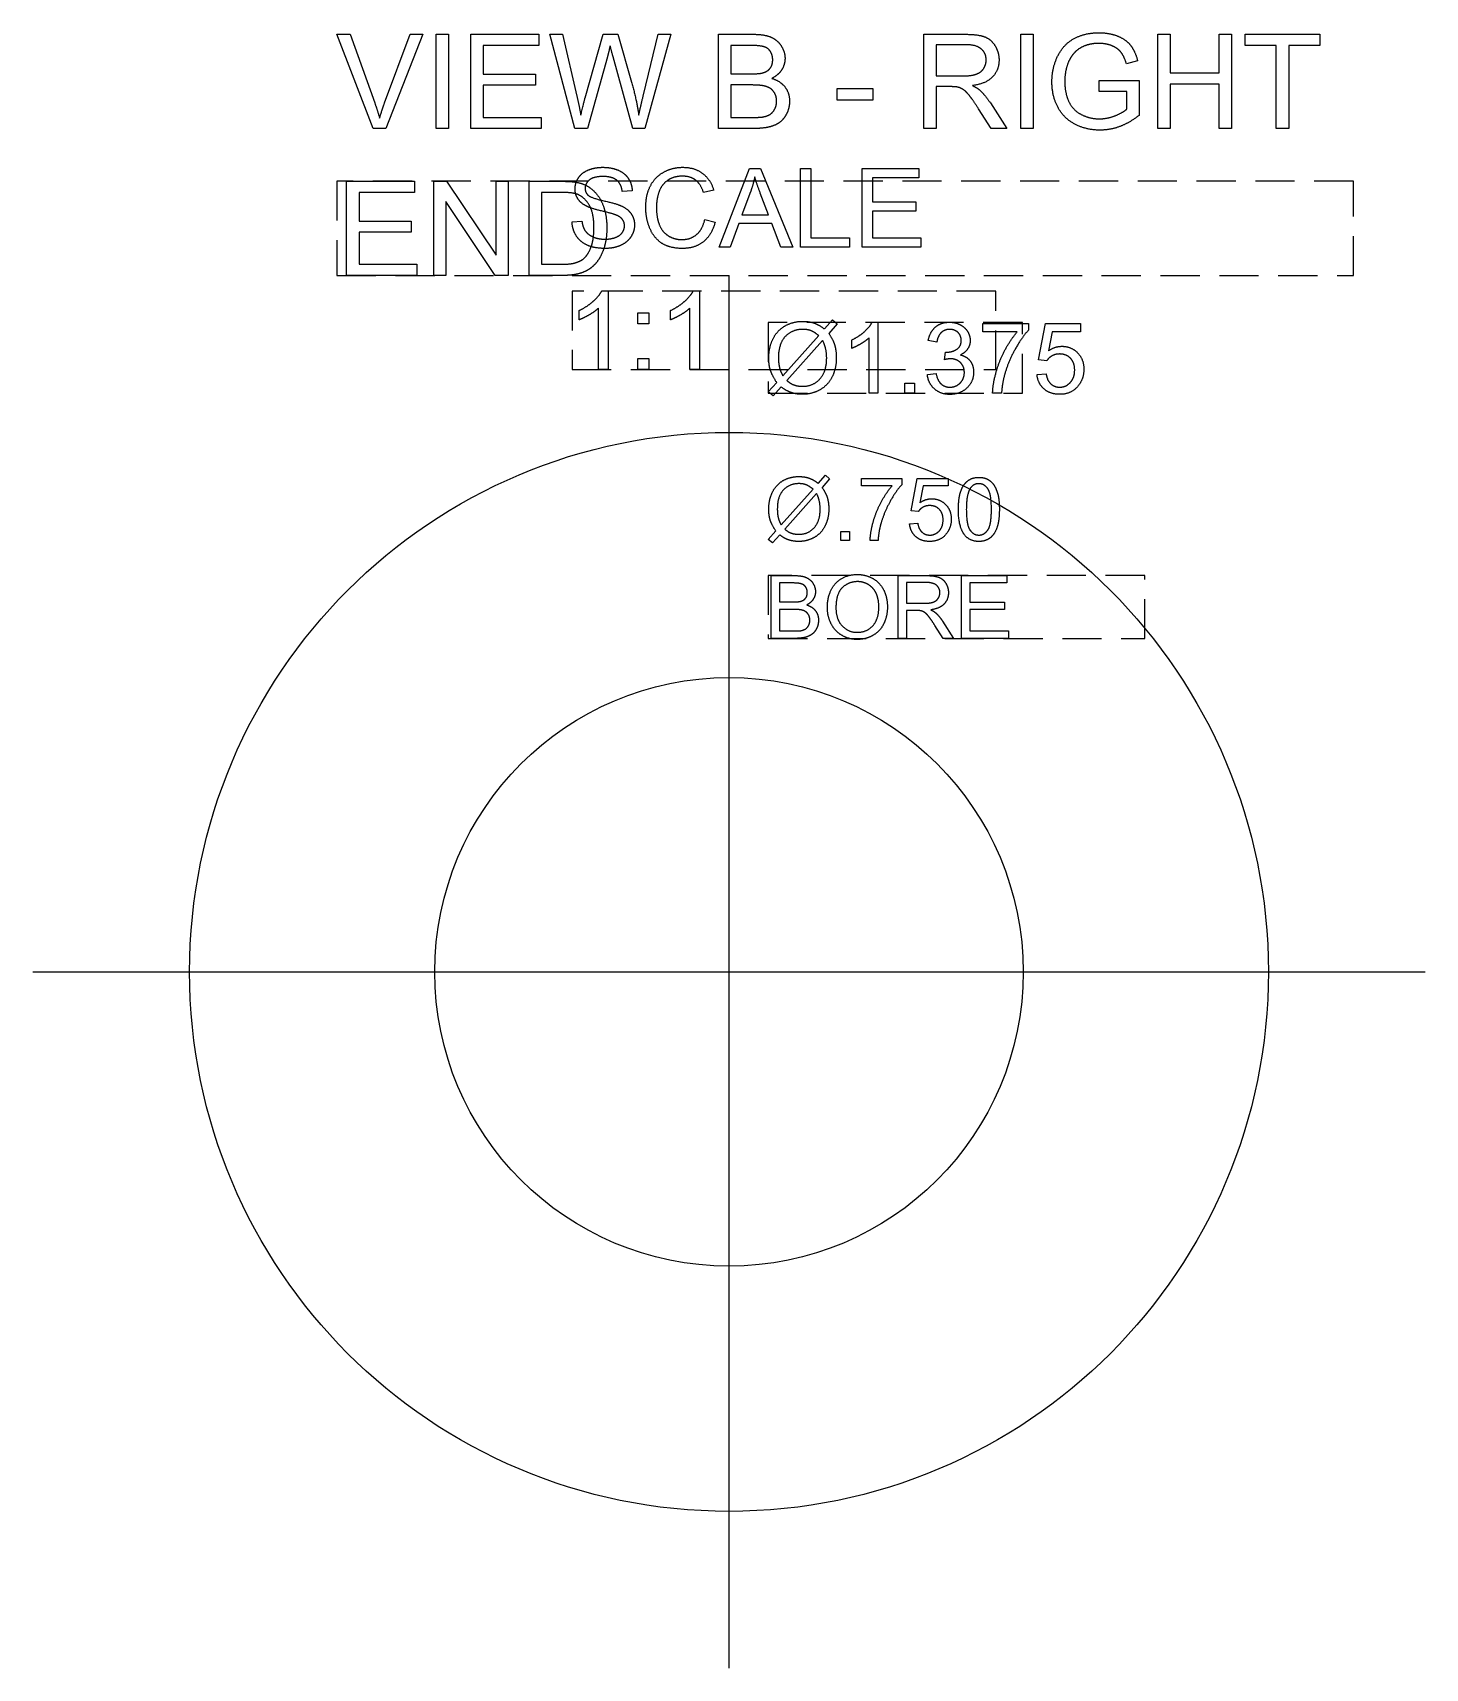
# Model space of a CAD drawing. Header units: millimetres. Extents: x 0 to 340, y 0 to 220.
# Drawn here: x 101.12 to 118.88, y 131.12 to 151.97 of the extents above; entities that cross this region are included whole.
import ezdxf

# ---------------------------------------------------------------- set-up
doc = ezdxf.new("R2010")
doc.units = ezdxf.units.MM
doc.linetypes.add('DASHED', pattern=[0.75, 0.5, -0.25])
doc.layers.get('0').update_dxf_attribs({"linetype": 'CONTINUOUS'})

msp = doc.modelspace()

# ---------------------------------------------------------------- linework, layer by layer
for p, q in [((105.465, 150.748), (105, 151.948)), ((105, 151.948), (105.172, 151.948)), ((105.172, 151.948), (105.484, 151.076)), ((105.611, 151.076), (105.936, 151.948)), ((106.098, 151.948), (105.628, 150.748)), ((105.936, 151.948), (106.098, 151.948)), ((106.267, 150.748), (106.267, 151.948)), ((106.267, 151.948), (106.426, 151.948)), ((106.426, 151.948), (106.426, 150.748)), ((106.709, 150.748), (106.709, 151.948)), ((106.709, 151.948), (107.577, 151.948)), ((107.577, 151.948), (107.577, 151.806)), ((108.034, 150.748), (107.715, 151.948)), ((107.715, 151.948), (107.878, 151.948)), ((107.878, 151.948), (108.061, 151.161)), ((108.165, 151.137), (108.394, 151.948)), ((108.394, 151.948), (108.585, 151.948)), ((108.585, 151.948), (108.757, 151.34)), ((108.91, 151.177), (109.098, 151.948)), ((109.258, 151.948), (108.929, 150.748)), ((109.098, 151.948), (109.258, 151.948)), ((109.865, 150.748), (109.865, 151.948)), ((109.865, 151.948), (110.316, 151.948)), ((112.482, 150.748), (112.482, 151.948)), ((112.482, 151.948), (113.014, 151.948)), ((113.718, 150.748), (113.718, 151.948)), ((113.718, 151.948), (113.876, 151.948)), ((113.876, 151.948), (113.876, 150.748)), ((115.465, 150.748), (115.465, 151.948)), ((115.465, 151.948), (115.624, 151.948)), ((115.624, 151.948), (115.624, 151.455)), ((116.248, 151.455), (116.248, 151.948)), ((116.248, 151.948), (116.407, 151.948)), ((116.407, 151.948), (116.407, 150.748)), ((116.581, 151.806), (116.581, 151.948)), ((116.581, 151.948), (117.532, 151.948)), ((117.532, 151.948), (117.532, 151.806)), ((107.577, 151.806), (106.868, 151.806)), ((106.868, 151.806), (106.868, 151.439)), ((110.264, 151.806), (110.024, 151.806)), ((110.024, 151.806), (110.024, 151.444)), ((113.021, 151.815), (112.641, 151.815)), ((112.641, 151.815), (112.641, 151.418)), ((116.976, 151.806), (116.581, 151.806)), ((116.976, 150.748), (116.976, 151.806)), ((117.532, 151.806), (117.135, 151.806)), ((117.135, 151.806), (117.135, 150.748)), ((108.45, 151.662), (108.196, 150.748)), ((108.776, 150.748), (108.523, 151.662)), ((115.208, 151.612), (115.065, 151.573)), ((106.868, 151.439), (107.532, 151.439)), ((107.532, 151.439), (107.532, 151.298)), ((110.024, 151.444), (110.284, 151.444)), ((112.641, 151.418), (112.983, 151.418)), ((114.718, 151.359), (115.226, 151.36)), ((114.718, 151.219), (114.718, 151.359)), ((115.226, 151.36), (115.226, 150.915)), ((115.624, 151.455), (116.248, 151.455)), ((107.532, 151.298), (106.868, 151.298)), ((106.868, 151.298), (106.868, 150.889)), ((110.302, 151.302), (110.024, 151.302)), ((110.024, 151.302), (110.024, 150.889)), ((111.38, 151.108), (111.38, 151.256)), ((111.38, 151.256), (111.832, 151.256)), ((111.832, 151.256), (111.832, 151.108)), ((112.825, 151.281), (112.641, 151.281)), ((112.641, 151.281), (112.641, 150.748)), ((115.071, 151.219), (114.718, 151.219)), ((115.071, 150.995), (115.071, 151.219)), ((116.248, 151.313), (115.624, 151.313)), ((115.624, 151.313), (115.624, 150.748)), ((116.248, 150.748), (116.248, 151.313)), ((111.832, 151.108), (111.38, 151.108)), ((113.34, 150.748), (113.181, 150.998)), ((113.331, 151.074), (113.54, 150.748)), ((105.628, 150.748), (105.465, 150.748)), ((106.426, 150.748), (106.267, 150.748)), ((107.605, 150.748), (106.709, 150.748)), ((106.868, 150.889), (107.605, 150.889)), ((107.605, 150.889), (107.605, 150.748)), ((108.196, 150.748), (108.034, 150.748)), ((108.929, 150.748), (108.776, 150.748)), ((110.323, 150.748), (109.865, 150.748)), ((110.024, 150.889), (110.323, 150.889)), ((112.641, 150.748), (112.482, 150.748)), ((113.54, 150.748), (113.34, 150.748)), ((113.876, 150.748), (113.718, 150.748)), ((115.624, 150.748), (115.465, 150.748)), ((116.407, 150.748), (116.248, 150.748)), ((117.135, 150.748), (116.976, 150.748)), ((105.125, 148.875), (105.125, 150.075)), ((105.125, 150.075), (105.993, 150.075)), ((105.993, 150.075), (105.993, 149.933)), ((106.238, 148.875), (106.238, 150.075)), ((106.238, 150.075), (106.401, 150.075)), ((106.401, 150.075), (107.032, 149.133)), ((107.032, 149.133), (107.032, 150.075)), ((107.032, 150.075), (107.184, 150.075)), ((107.184, 150.075), (107.184, 148.875)), ((107.451, 148.875), (107.451, 150.075)), ((107.451, 150.075), (107.864, 150.075)), ((109.876, 149.236), (110.26, 150.236)), ((110.26, 150.236), (110.402, 150.236)), ((110.402, 150.236), (110.812, 149.236)), ((110.912, 149.236), (110.912, 150.236)), ((110.912, 150.236), (111.044, 150.236)), ((111.044, 150.236), (111.044, 149.354)), ((111.697, 149.236), (111.697, 150.236)), ((111.697, 150.236), (112.42, 150.236)), ((112.42, 150.118), (111.829, 150.118)), ((111.829, 150.118), (111.829, 149.811)), ((112.42, 150.236), (112.42, 150.118)), ((105.993, 149.933), (105.284, 149.933)), ((105.284, 149.933), (105.284, 149.566)), ((107.862, 149.933), (107.61, 149.933)), ((107.61, 149.933), (107.61, 149.017)), ((108.766, 149.954), (108.639, 149.944)), ((109.806, 149.961), (109.675, 149.931)), ((110.274, 149.94), (110.164, 149.646)), ((110.503, 149.646), (110.399, 149.923)), ((107.021, 148.875), (106.391, 149.818)), ((106.391, 149.818), (106.391, 148.875)), ((111.829, 149.811), (112.383, 149.811)), ((112.383, 149.694), (111.829, 149.694)), ((111.829, 149.694), (111.829, 149.354)), ((112.383, 149.811), (112.383, 149.694)), ((105.284, 149.566), (105.948, 149.566)), ((105.948, 149.566), (105.948, 149.425)), ((108, 149.557), (108.125, 149.568)), ((109.69, 149.586), (109.823, 149.553)), ((110.126, 149.539), (110.016, 149.236)), ((110.544, 149.539), (110.126, 149.539)), ((110.164, 149.646), (110.503, 149.646)), ((110.661, 149.236), (110.544, 149.539)), ((105.948, 149.425), (105.284, 149.425)), ((105.284, 149.425), (105.284, 149.017)), ((111.044, 149.354), (111.537, 149.354)), ((111.537, 149.354), (111.537, 149.236)), ((111.829, 149.354), (112.443, 149.354)), ((112.443, 149.354), (112.443, 149.236)), ((110.016, 149.236), (109.876, 149.236)), ((110.812, 149.236), (110.661, 149.236)), ((111.537, 149.236), (110.912, 149.236)), ((112.443, 149.236), (111.697, 149.236)), ((106.021, 148.875), (105.125, 148.875)), ((105.284, 149.017), (106.021, 149.017)), ((106.021, 149.017), (106.021, 148.875)), ((106.391, 148.875), (106.238, 148.875)), ((107.184, 148.875), (107.021, 148.875)), ((107.884, 148.875), (107.451, 148.875)), ((107.61, 149.017), (107.866, 149.017)), ((110, 131.125), (110, 148.875)), ((108.379, 148.679), (108.458, 148.679)), ((108.458, 148.679), (108.458, 147.675)), ((109.544, 148.679), (109.623, 148.679)), ((109.623, 148.679), (109.623, 147.675)), ((108.089, 148.309), (108.089, 148.428)), ((108.335, 147.675), (108.335, 148.457)), ((109.254, 148.309), (109.254, 148.428)), ((109.5, 147.675), (109.5, 148.457)), ((108.84, 148.26), (108.84, 148.399)), ((108.84, 148.399), (108.98, 148.399)), ((108.98, 148.26), (108.84, 148.26)), ((108.98, 148.399), (108.98, 148.26)), ((111.216, 148.193), (111.32, 148.308)), ((111.38, 148.257), (111.272, 148.135)), ((111.32, 148.308), (111.38, 148.257)), ((111.824, 148.279), (111.895, 148.279)), ((111.895, 148.279), (111.895, 147.375)), ((113.234, 148.157), (113.234, 148.263)), ((113.234, 148.263), (113.817, 148.263)), ((113.817, 148.263), (113.817, 148.177)), ((113.946, 147.8), (114.033, 148.263)), ((114.033, 148.263), (114.481, 148.263)), ((114.481, 148.263), (114.481, 148.157)), ((110.685, 147.597), (111.143, 148.11)), ((111.193, 148.047), (110.737, 147.536)), ((111.564, 147.946), (111.564, 148.053)), ((111.785, 147.375), (111.785, 148.079)), ((112.65, 148.026), (112.539, 148.045)), ((113.675, 148.157), (113.234, 148.157)), ((114.121, 148.157), (114.073, 147.915)), ((114.481, 148.157), (114.121, 148.157)), ((108.84, 147.675), (108.84, 147.815)), ((108.84, 147.815), (108.98, 147.815)), ((108.98, 147.815), (108.98, 147.675)), ((112.746, 147.801), (112.759, 147.898)), ((114.05, 147.787), (113.946, 147.8)), ((108.458, 147.675), (108.335, 147.675)), ((108.98, 147.675), (108.84, 147.675)), ((109.623, 147.675), (109.5, 147.675)), ((112.528, 147.613), (112.639, 147.627)), ((113.926, 147.611), (114.042, 147.621)), ((110.5, 147.39), (110.608, 147.511)), ((110.561, 147.339), (110.5, 147.39)), ((110.664, 147.454), (110.561, 147.339)), ((111.895, 147.375), (111.785, 147.375)), ((112.24, 147.375), (112.24, 147.501)), ((112.24, 147.501), (112.366, 147.501)), ((112.366, 147.375), (112.24, 147.375)), ((112.366, 147.501), (112.366, 147.375)), ((113.474, 147.375), (113.36, 147.375)), ((111.137, 146.225), (111.229, 146.328)), ((111.229, 146.328), (111.283, 146.282)), ((110.664, 145.696), (111.071, 146.152)), ((111.283, 146.282), (111.186, 146.174)), ((111.687, 146.194), (111.687, 146.288)), ((111.687, 146.288), (112.205, 146.288)), ((112.079, 146.194), (111.687, 146.194)), ((112.205, 146.288), (112.205, 146.212)), ((112.32, 145.877), (112.397, 146.288)), ((112.397, 146.288), (112.795, 146.288)), ((112.476, 146.194), (112.433, 145.979)), ((112.795, 146.194), (112.476, 146.194)), ((112.795, 146.288), (112.795, 146.194)), ((111.116, 146.096), (110.711, 145.642)), ((112.302, 145.708), (112.406, 145.717)), ((112.412, 145.865), (112.32, 145.877)), ((110.5, 145.512), (110.596, 145.62)), ((110.554, 145.466), (110.5, 145.512)), ((110.646, 145.569), (110.554, 145.466)), ((111.426, 145.499), (111.426, 145.61)), ((111.426, 145.61), (111.537, 145.61)), ((111.537, 145.499), (111.426, 145.499)), ((111.537, 145.61), (111.537, 145.499)), ((111.9, 145.499), (111.799, 145.499)), ((110.537, 144.25), (110.537, 145.05)), ((110.537, 145.05), (110.837, 145.05)), ((110.802, 144.956), (110.642, 144.956)), ((110.642, 144.956), (110.642, 144.714)), ((112.157, 144.25), (112.157, 145.05)), ((112.157, 145.05), (112.512, 145.05)), ((112.516, 144.962), (112.263, 144.962)), ((112.263, 144.962), (112.263, 144.697)), ((112.965, 144.25), (112.965, 145.05)), ((112.965, 145.05), (113.543, 145.05)), ((113.543, 144.956), (113.071, 144.956)), ((113.071, 144.956), (113.071, 144.711)), ((113.543, 145.05), (113.543, 144.956)), ((110.642, 144.714), (110.815, 144.714)), ((112.263, 144.697), (112.491, 144.697)), ((113.071, 144.711), (113.513, 144.711)), ((113.513, 144.711), (113.513, 144.617)), ((110.827, 144.619), (110.642, 144.619)), ((110.642, 144.619), (110.642, 144.344)), ((112.386, 144.605), (112.263, 144.605)), ((112.263, 144.605), (112.263, 144.25)), ((112.723, 144.468), (112.862, 144.25)), ((113.513, 144.617), (113.071, 144.617)), ((113.071, 144.617), (113.071, 144.344)), ((110.842, 144.25), (110.537, 144.25)), ((110.642, 144.344), (110.842, 144.344)), ((112.263, 144.25), (112.157, 144.25)), ((112.729, 144.25), (112.623, 144.416)), ((112.862, 144.25), (112.729, 144.25)), ((113.562, 144.25), (112.965, 144.25)), ((113.071, 144.344), (113.562, 144.344)), ((113.562, 144.344), (113.562, 144.25)), ((101.125, 140), (118.875, 140))]:
    msp.add_line(p, q)
at = {"linetype": 'DASHED'}
for p, q in [((117.96, 150.075), (105, 150.075)), ((105, 150.075), (105, 148.875)), ((117.96, 148.875), (117.96, 150.075)), ((105, 148.875), (117.96, 148.875)), ((113.4, 148.675), (108, 148.675)), ((108, 148.675), (108, 147.675)), ((113.4, 147.675), (113.4, 148.675)), ((113.74, 148.275), (110.5, 148.275)), ((110.5, 148.275), (110.5, 147.375)), ((113.74, 147.375), (113.74, 148.275)), ((108, 147.675), (113.4, 147.675)), ((110.5, 147.375), (113.74, 147.375)), ((115.3, 145.05), (110.5, 145.05)), ((110.5, 145.05), (110.5, 144.25)), ((115.3, 144.25), (115.3, 145.05)), ((110.5, 144.25), (115.3, 144.25))]:
    msp.add_line(p, q, dxfattribs=at)
for radius in [6.875, 3.75]:
    msp.add_circle((110, 140), radius)
for points in [[(110.316, 151.948), (110.453, 151.948), (110.536, 151.911)], [(113.014, 151.948), (113.175, 151.948), (113.258, 151.916)], [(114.4, 151.895), (114.538, 151.968), (114.717, 151.968)], [(114.717, 151.968), (114.847, 151.968), (114.952, 151.926)], [(108.485, 151.803), (108.467, 151.72), (108.45, 151.662)], [(108.523, 151.662), (108.491, 151.777), (108.485, 151.803)], [(110.447, 151.789), (110.393, 151.806), (110.264, 151.806)], [(110.529, 151.727), (110.5, 151.773), (110.447, 151.789)], [(110.536, 151.911), (110.619, 151.875), (110.666, 151.799)], [(110.666, 151.799), (110.714, 151.724), (110.714, 151.641)], [(113.216, 151.76), (113.154, 151.815), (113.021, 151.815)], [(113.278, 151.62), (113.278, 151.706), (113.216, 151.76)], [(113.258, 151.916), (113.342, 151.883), (113.392, 151.801)], [(113.392, 151.801), (113.442, 151.719), (113.442, 151.62)], [(114.189, 151.669), (114.263, 151.821), (114.4, 151.895)], [(114.53, 151.799), (114.45, 151.766), (114.402, 151.712)], [(114.718, 151.832), (114.609, 151.832), (114.53, 151.799)], [(114.883, 151.801), (114.809, 151.832), (114.718, 151.832)], [(114.998, 151.717), (114.958, 151.769), (114.883, 151.801)], [(114.952, 151.926), (115.058, 151.884), (115.117, 151.809)], [(115.117, 151.809), (115.177, 151.733), (115.208, 151.612)], [(110.526, 151.517), (110.557, 151.559), (110.557, 151.622)], [(110.557, 151.622), (110.557, 151.682), (110.529, 151.727)], [(110.714, 151.641), (110.714, 151.564), (110.672, 151.496)], [(113.246, 151.513), (113.278, 151.562), (113.278, 151.62)], [(113.442, 151.62), (113.442, 151.493), (113.359, 151.405)], [(114.116, 151.342), (114.116, 151.517), (114.189, 151.669)], [(114.326, 151.593), (114.28, 151.482), (114.28, 151.352)], [(114.402, 151.712), (114.353, 151.658), (114.326, 151.593)], [(115.065, 151.573), (115.038, 151.665), (114.998, 151.717)], [(108.757, 151.34), (108.822, 151.115), (108.85, 150.916)], [(110.284, 151.444), (110.389, 151.444), (110.435, 151.458)], [(110.435, 151.458), (110.496, 151.476), (110.526, 151.517)], [(110.672, 151.496), (110.63, 151.428), (110.546, 151.386)], [(110.546, 151.386), (110.655, 151.354), (110.713, 151.277)], [(112.983, 151.418), (113.091, 151.418), (113.153, 151.441)], [(113.359, 151.405), (113.276, 151.318), (113.104, 151.294)], [(113.153, 151.441), (113.214, 151.463), (113.246, 151.513)], [(114.19, 151.022), (114.116, 151.165), (114.116, 151.342)], [(114.28, 151.352), (114.28, 151.192), (114.335, 151.083)], [(108.061, 151.161), (108.09, 151.038), (108.111, 150.916)], [(108.111, 150.916), (108.157, 151.108), (108.165, 151.137)], [(108.85, 150.916), (108.873, 151.029), (108.91, 151.177)], [(110.477, 151.282), (110.416, 151.302), (110.302, 151.302)], [(110.573, 151.212), (110.538, 151.262), (110.477, 151.282)], [(110.607, 151.096), (110.607, 151.163), (110.573, 151.212)], [(110.713, 151.277), (110.772, 151.201), (110.772, 151.096)], [(112.914, 151.275), (112.887, 151.281), (112.825, 151.281)], [(112.986, 151.243), (112.951, 151.266), (112.914, 151.275)], [(113.067, 151.163), (113.022, 151.22), (112.986, 151.243)], [(113.181, 150.998), (113.112, 151.106), (113.067, 151.163)], [(113.104, 151.294), (113.167, 151.264), (113.199, 151.234)], [(113.199, 151.234), (113.269, 151.17), (113.331, 151.074)], [(105.484, 151.076), (105.521, 150.971), (105.547, 150.88)], [(105.547, 150.88), (105.575, 150.978), (105.611, 151.076)], [(110.431, 150.895), (110.486, 150.905), (110.523, 150.928)], [(110.523, 150.928), (110.56, 150.951), (110.583, 150.995)], [(110.583, 150.995), (110.607, 151.038), (110.607, 151.096)], [(110.736, 150.939), (110.7, 150.867), (110.648, 150.827)], [(110.772, 151.096), (110.772, 151.011), (110.736, 150.939)], [(114.408, 150.803), (114.264, 150.879), (114.19, 151.022)], [(114.335, 151.083), (114.39, 150.975), (114.496, 150.923)], [(114.496, 150.923), (114.602, 150.871), (114.72, 150.871)], [(114.72, 150.871), (114.823, 150.871), (114.922, 150.91)], [(114.922, 150.91), (115.02, 150.95), (115.071, 150.995)], [(115.226, 150.915), (115.109, 150.822), (114.985, 150.774)], [(110.323, 150.889), (110.4, 150.889), (110.431, 150.895)], [(110.517, 150.768), (110.438, 150.748), (110.323, 150.748)], [(110.648, 150.827), (110.596, 150.788), (110.517, 150.768)], [(114.729, 150.727), (114.553, 150.727), (114.408, 150.803)], [(114.985, 150.774), (114.86, 150.727), (114.729, 150.727)], [(107.864, 150.075), (108.004, 150.075), (108.078, 150.058)], [(108.038, 149.977), (108.038, 150.053), (108.081, 150.119)], [(108.081, 150.119), (108.124, 150.185), (108.207, 150.219)], [(108.221, 150.092), (108.166, 150.048), (108.166, 149.986)], [(108.207, 150.219), (108.289, 150.253), (108.39, 150.253)], [(108.396, 150.136), (108.276, 150.136), (108.221, 150.092)], [(108.39, 150.253), (108.501, 150.253), (108.586, 150.217)], [(108.57, 150.088), (108.511, 150.136), (108.396, 150.136)], [(108.639, 149.944), (108.629, 150.039), (108.57, 150.088)], [(108.586, 150.217), (108.671, 150.181), (108.717, 150.112)], [(108.717, 150.112), (108.763, 150.042), (108.766, 149.954)], [(108.998, 150.016), (109.058, 150.132), (109.168, 150.192)], [(109.215, 150.084), (109.138, 150.029), (109.106, 149.936)], [(109.168, 150.192), (109.278, 150.253), (109.411, 150.253)], [(109.408, 150.14), (109.293, 150.14), (109.215, 150.084)], [(109.574, 150.09), (109.508, 150.14), (109.408, 150.14)], [(109.411, 150.253), (109.561, 150.253), (109.663, 150.176)], [(109.675, 149.931), (109.641, 150.04), (109.574, 150.09)], [(109.663, 150.176), (109.765, 150.1), (109.806, 149.961)], [(110.328, 150.131), (110.309, 150.034), (110.274, 149.94)], [(110.399, 149.923), (110.351, 150.049), (110.328, 150.131)], [(108.067, 149.909), (108.003, 149.933), (107.862, 149.933)], [(108.073, 149.853), (108.038, 149.908), (108.038, 149.977)], [(108.217, 149.773), (108.156, 149.874), (108.067, 149.909)], [(108.078, 150.058), (108.181, 150.034), (108.254, 149.972)], [(108.166, 149.986), (108.166, 149.932), (108.205, 149.897)], [(108.205, 149.897), (108.243, 149.863), (108.404, 149.826)], [(108.254, 149.972), (108.349, 149.892), (108.396, 149.767)], [(108.939, 149.743), (108.939, 149.899), (108.998, 150.016)], [(109.106, 149.936), (109.075, 149.843), (109.075, 149.744)], [(108.18, 149.76), (108.108, 149.797), (108.073, 149.853)], [(108.373, 149.697), (108.235, 149.73), (108.18, 149.76)], [(108.279, 149.484), (108.279, 149.672), (108.217, 149.773)], [(108.551, 149.648), (108.511, 149.664), (108.373, 149.697)], [(108.396, 149.767), (108.443, 149.642), (108.443, 149.482)], [(108.404, 149.826), (108.565, 149.79), (108.626, 149.762)], [(108.626, 149.762), (108.713, 149.722), (108.754, 149.66)], [(108.754, 149.66), (108.796, 149.599), (108.796, 149.518)], [(108.991, 149.475), (108.939, 149.6), (108.939, 149.743)], [(109.075, 149.744), (109.075, 149.616), (109.112, 149.521)], [(108.055, 149.377), (108.003, 149.457), (108, 149.557)], [(108.125, 149.568), (108.134, 149.493), (108.166, 149.445)], [(108.248, 149.253), (108.279, 149.348), (108.279, 149.484)], [(108.443, 149.482), (108.443, 149.345), (108.411, 149.239)], [(108.641, 149.589), (108.614, 149.625), (108.551, 149.648)], [(108.64, 149.422), (108.668, 149.461), (108.668, 149.507)], [(108.668, 149.507), (108.668, 149.554), (108.641, 149.589)], [(108.796, 149.518), (108.796, 149.438), (108.75, 149.368)], [(109.146, 149.284), (109.044, 149.35), (108.991, 149.475)], [(109.112, 149.521), (109.149, 149.426), (109.228, 149.379)], [(109.586, 149.396), (109.663, 149.46), (109.69, 149.586)], [(109.823, 149.553), (109.781, 149.39), (109.673, 149.304)], [(108.199, 149.258), (108.107, 149.298), (108.055, 149.377)], [(108.16, 149.101), (108.216, 149.157), (108.248, 149.253)], [(108.166, 149.445), (108.198, 149.397), (108.267, 149.367)], [(108.426, 149.219), (108.291, 149.219), (108.199, 149.258)], [(108.267, 149.367), (108.335, 149.337), (108.42, 149.337)], [(108.411, 149.239), (108.379, 149.134), (108.329, 149.064)], [(108.42, 149.337), (108.496, 149.337), (108.554, 149.36)], [(108.619, 149.258), (108.533, 149.219), (108.426, 149.219)], [(108.554, 149.36), (108.612, 149.382), (108.64, 149.422)], [(108.75, 149.368), (108.705, 149.297), (108.619, 149.258)], [(109.409, 149.219), (109.247, 149.219), (109.146, 149.284)], [(109.228, 149.379), (109.306, 149.332), (109.398, 149.332)], [(109.398, 149.332), (109.509, 149.332), (109.586, 149.396)], [(109.673, 149.304), (109.565, 149.219), (109.409, 149.219)], [(107.866, 149.017), (107.984, 149.017), (108.052, 149.039)], [(108.052, 149.039), (108.12, 149.061), (108.16, 149.101)], [(108.329, 149.064), (108.279, 148.995), (108.22, 148.956)], [(108.077, 148.895), (107.993, 148.875), (107.884, 148.875)], [(108.22, 148.956), (108.16, 148.916), (108.077, 148.895)], [(108.269, 148.545), (108.347, 148.614), (108.379, 148.679)], [(109.435, 148.545), (109.512, 148.614), (109.544, 148.679)], [(108.089, 148.428), (108.192, 148.477), (108.269, 148.545)], [(108.335, 148.457), (108.291, 148.415), (108.219, 148.373)], [(109.254, 148.428), (109.357, 148.477), (109.435, 148.545)], [(109.5, 148.457), (109.456, 148.415), (109.384, 148.373)], [(108.219, 148.373), (108.147, 148.331), (108.089, 148.309)], [(109.384, 148.373), (109.312, 148.331), (109.254, 148.309)], [(110.563, 148.07), (110.618, 148.179), (110.718, 148.234)], [(110.718, 148.234), (110.817, 148.29), (110.94, 148.29)], [(110.94, 148.29), (111.022, 148.29), (111.084, 148.269)], [(111.084, 148.269), (111.145, 148.247), (111.216, 148.193)], [(111.726, 148.158), (111.795, 148.22), (111.824, 148.279)], [(112.539, 148.045), (112.56, 148.157), (112.632, 148.218)], [(112.632, 148.218), (112.703, 148.279), (112.81, 148.279)], [(112.81, 148.279), (112.884, 148.279), (112.946, 148.247)], [(112.946, 148.247), (113.008, 148.215), (113.041, 148.161)], [(110.507, 147.823), (110.507, 147.962), (110.563, 148.07)], [(110.718, 148.097), (110.63, 148.006), (110.63, 147.825)], [(110.94, 148.188), (110.806, 148.188), (110.718, 148.097)], [(111.042, 148.172), (110.998, 148.188), (110.94, 148.188)], [(111.143, 148.11), (111.085, 148.155), (111.042, 148.172)], [(111.245, 147.821), (111.245, 147.949), (111.193, 148.047)], [(111.272, 148.135), (111.325, 148.056), (111.344, 147.998)], [(111.344, 147.998), (111.368, 147.92), (111.368, 147.824)], [(111.564, 148.053), (111.657, 148.096), (111.726, 148.158)], [(111.68, 148.003), (111.615, 147.965), (111.564, 147.946)], [(111.785, 148.079), (111.745, 148.041), (111.68, 148.003)], [(112.705, 148.147), (112.662, 148.107), (112.65, 148.026)], [(112.813, 148.188), (112.748, 148.188), (112.705, 148.147)], [(112.919, 148.148), (112.878, 148.188), (112.813, 148.188)], [(112.903, 147.934), (112.96, 147.97), (112.96, 148.047)], [(112.96, 148.047), (112.96, 148.108), (112.919, 148.148)], [(113.041, 148.161), (113.074, 148.106), (113.074, 148.045)], [(113.074, 148.045), (113.074, 147.986), (113.042, 147.939)], [(113.516, 147.922), (113.591, 148.061), (113.675, 148.157)], [(113.817, 148.177), (113.731, 148.086), (113.647, 147.934)], [(110.528, 147.668), (110.507, 147.732), (110.507, 147.823)], [(110.63, 147.825), (110.63, 147.754), (110.644, 147.699)], [(111.158, 147.556), (111.245, 147.651), (111.245, 147.821)], [(111.368, 147.824), (111.368, 147.686), (111.312, 147.578)], [(112.824, 147.813), (112.793, 147.813), (112.746, 147.801)], [(112.759, 147.898), (112.77, 147.897), (112.776, 147.897)], [(112.776, 147.897), (112.847, 147.897), (112.903, 147.934)], [(112.951, 147.764), (112.901, 147.813), (112.824, 147.813)], [(113.042, 147.939), (113.011, 147.891), (112.95, 147.862)], [(112.95, 147.862), (113.029, 147.844), (113.074, 147.786)], [(113.074, 147.786), (113.118, 147.728), (113.118, 147.641)], [(113.402, 147.632), (113.442, 147.782), (113.516, 147.922)], [(113.647, 147.934), (113.562, 147.783), (113.516, 147.622)], [(114.117, 147.85), (114.074, 147.826), (114.05, 147.787)], [(114.073, 147.915), (114.154, 147.972), (114.243, 147.972)], [(114.214, 147.874), (114.16, 147.874), (114.117, 147.85)], [(114.353, 147.819), (114.3, 147.874), (114.214, 147.874)], [(114.243, 147.972), (114.361, 147.972), (114.442, 147.89)], [(114.406, 147.67), (114.406, 147.765), (114.353, 147.819)], [(114.442, 147.89), (114.523, 147.808), (114.523, 147.68)], [(110.608, 147.511), (110.548, 147.603), (110.528, 147.668)], [(110.644, 147.699), (110.653, 147.657), (110.685, 147.597)], [(111.312, 147.578), (111.256, 147.47), (111.155, 147.415)], [(112.618, 147.43), (112.539, 147.5), (112.528, 147.613)], [(112.639, 147.627), (112.658, 147.533), (112.704, 147.492)], [(112.947, 147.505), (113, 147.559), (113, 147.638)], [(113, 147.638), (113, 147.714), (112.951, 147.764)], [(113.118, 147.641), (113.118, 147.523), (113.032, 147.441)], [(113.36, 147.375), (113.362, 147.481), (113.402, 147.632)], [(113.516, 147.622), (113.483, 147.509), (113.474, 147.375)], [(114.015, 147.428), (113.937, 147.497), (113.926, 147.611)], [(114.042, 147.621), (114.055, 147.536), (114.102, 147.493)], [(114.35, 147.511), (114.406, 147.571), (114.406, 147.67)], [(114.523, 147.68), (114.523, 147.558), (114.452, 147.469)], [(110.787, 147.384), (110.735, 147.402), (110.664, 147.454)], [(110.737, 147.536), (110.784, 147.497), (110.824, 147.482)], [(110.941, 147.36), (110.856, 147.36), (110.787, 147.384)], [(110.824, 147.482), (110.876, 147.462), (110.937, 147.462)], [(110.937, 147.462), (111.071, 147.462), (111.158, 147.556)], [(111.155, 147.415), (111.054, 147.36), (110.941, 147.36)], [(112.814, 147.359), (112.696, 147.359), (112.618, 147.43)], [(112.704, 147.492), (112.749, 147.451), (112.815, 147.451)], [(113.032, 147.441), (112.946, 147.359), (112.814, 147.359)], [(112.815, 147.451), (112.893, 147.451), (112.947, 147.505)], [(114.215, 147.36), (114.093, 147.36), (114.015, 147.428)], [(114.102, 147.493), (114.149, 147.451), (114.215, 147.451)], [(114.215, 147.451), (114.295, 147.451), (114.35, 147.511)], [(114.452, 147.469), (114.365, 147.36), (114.215, 147.36)], [(110.507, 145.897), (110.507, 146.02), (110.556, 146.117)], [(110.556, 146.117), (110.605, 146.213), (110.693, 146.263)], [(110.694, 146.141), (110.616, 146.06), (110.616, 145.899)], [(110.693, 146.263), (110.782, 146.312), (110.891, 146.312)], [(110.891, 146.222), (110.772, 146.222), (110.694, 146.141)], [(110.891, 146.312), (110.964, 146.312), (111.019, 146.293)], [(110.982, 146.207), (110.943, 146.222), (110.891, 146.222)], [(111.071, 146.152), (111.02, 146.192), (110.982, 146.207)], [(111.019, 146.293), (111.074, 146.273), (111.137, 146.225)], [(111.186, 146.174), (111.233, 146.104), (111.25, 146.052)], [(111.938, 145.985), (112.005, 146.109), (112.079, 146.194)], [(112.205, 146.212), (112.129, 146.13), (112.054, 145.996)], [(112.924, 145.893), (112.924, 146.035), (112.953, 146.121)], [(112.953, 146.121), (112.982, 146.208), (113.04, 146.255)], [(113.076, 146.163), (113.025, 146.09), (113.025, 145.893)], [(113.04, 146.255), (113.098, 146.302), (113.185, 146.302)], [(113.184, 146.221), (113.116, 146.221), (113.076, 146.163)], [(113.299, 146.156), (113.253, 146.221), (113.184, 146.221)], [(113.185, 146.302), (113.249, 146.302), (113.298, 146.276)], [(113.298, 146.276), (113.346, 146.25), (113.378, 146.201)], [(113.345, 145.893), (113.345, 146.091), (113.299, 146.156)], [(113.378, 146.201), (113.41, 146.152), (113.428, 146.082)], [(111.162, 145.895), (111.162, 146.009), (111.116, 146.096)], [(111.25, 146.052), (111.272, 145.983), (111.272, 145.898)], [(111.836, 145.727), (111.872, 145.86), (111.938, 145.985)], [(112.054, 145.996), (111.979, 145.861), (111.938, 145.718)], [(112.472, 145.921), (112.434, 145.899), (112.412, 145.865)], [(112.433, 145.979), (112.505, 146.029), (112.584, 146.029)], [(112.558, 145.942), (112.51, 145.942), (112.472, 145.921)], [(112.681, 145.894), (112.634, 145.942), (112.558, 145.942)], [(112.584, 146.029), (112.689, 146.029), (112.761, 145.956)], [(112.761, 145.956), (112.833, 145.884), (112.833, 145.77)], [(113.428, 146.082), (113.446, 146.012), (113.446, 145.893)], [(110.525, 145.759), (110.507, 145.816), (110.507, 145.897)], [(110.596, 145.62), (110.543, 145.701), (110.525, 145.759)], [(110.616, 145.899), (110.616, 145.835), (110.628, 145.786)], [(110.628, 145.786), (110.636, 145.75), (110.664, 145.696)], [(111.085, 145.66), (111.162, 145.744), (111.162, 145.895)], [(111.272, 145.898), (111.272, 145.775), (111.222, 145.679)], [(111.799, 145.499), (111.801, 145.593), (111.836, 145.727)], [(111.938, 145.718), (111.908, 145.618), (111.9, 145.499)], [(112.381, 145.546), (112.312, 145.607), (112.302, 145.708)], [(112.406, 145.717), (112.417, 145.642), (112.459, 145.604)], [(112.68, 145.619), (112.729, 145.673), (112.729, 145.761)], [(112.729, 145.761), (112.729, 145.845), (112.681, 145.894)], [(112.833, 145.77), (112.833, 145.661), (112.77, 145.582)], [(113.003, 145.568), (112.924, 145.668), (112.924, 145.893)], [(113.025, 145.893), (113.025, 145.696), (113.071, 145.631)], [(113.299, 145.631), (113.345, 145.697), (113.345, 145.893)], [(113.446, 145.893), (113.446, 145.752), (113.417, 145.666)], [(110.755, 145.506), (110.708, 145.523), (110.646, 145.569)], [(110.711, 145.642), (110.753, 145.607), (110.788, 145.594)], [(110.892, 145.485), (110.817, 145.485), (110.755, 145.506)], [(110.788, 145.594), (110.835, 145.576), (110.889, 145.576)], [(110.889, 145.576), (111.008, 145.576), (111.085, 145.66)], [(111.083, 145.534), (110.993, 145.485), (110.892, 145.485)], [(111.222, 145.679), (111.172, 145.583), (111.083, 145.534)], [(112.559, 145.485), (112.45, 145.485), (112.381, 145.546)], [(112.459, 145.604), (112.501, 145.566), (112.559, 145.566)], [(112.559, 145.566), (112.63, 145.566), (112.68, 145.619)], [(112.77, 145.582), (112.693, 145.485), (112.559, 145.485)], [(113.185, 145.485), (113.069, 145.485), (113.003, 145.568)], [(113.071, 145.631), (113.117, 145.566), (113.185, 145.566)], [(113.185, 145.566), (113.253, 145.566), (113.299, 145.631)], [(113.33, 145.532), (113.273, 145.485), (113.185, 145.485)], [(113.417, 145.666), (113.388, 145.579), (113.33, 145.532)], [(110.924, 144.944), (110.889, 144.956), (110.802, 144.956)], [(110.837, 145.05), (110.928, 145.05), (110.984, 145.026)], [(110.979, 144.903), (110.959, 144.933), (110.924, 144.944)], [(110.998, 144.833), (110.998, 144.873), (110.979, 144.903)], [(110.984, 145.026), (111.039, 145.001), (111.071, 144.951)], [(111.071, 144.951), (111.102, 144.9), (111.102, 144.845)], [(111.254, 144.64), (111.254, 144.839), (111.361, 144.952)], [(111.361, 144.952), (111.468, 145.064), (111.637, 145.064)], [(111.444, 144.896), (111.363, 144.819), (111.363, 144.638)], [(111.638, 144.973), (111.525, 144.973), (111.444, 144.896)], [(111.637, 145.064), (111.748, 145.064), (111.837, 145.011)], [(111.78, 144.933), (111.717, 144.973), (111.638, 144.973)], [(111.877, 144.82), (111.844, 144.893), (111.78, 144.933)], [(111.837, 145.011), (111.926, 144.958), (111.973, 144.864)], [(111.973, 144.864), (112.019, 144.769), (112.019, 144.649)], [(112.512, 145.05), (112.619, 145.05), (112.675, 145.028)], [(112.647, 144.925), (112.605, 144.962), (112.516, 144.962)], [(112.688, 144.832), (112.688, 144.888), (112.647, 144.925)], [(112.675, 145.028), (112.73, 145.007), (112.764, 144.952)], [(112.764, 144.952), (112.797, 144.898), (112.797, 144.832)], [(110.815, 144.714), (110.886, 144.714), (110.916, 144.723)], [(110.916, 144.723), (110.957, 144.735), (110.977, 144.763)], [(110.977, 144.763), (110.998, 144.791), (110.998, 144.833)], [(111.074, 144.749), (111.046, 144.703), (110.99, 144.676)], [(110.99, 144.676), (111.063, 144.654), (111.102, 144.603)], [(111.102, 144.845), (111.102, 144.794), (111.074, 144.749)], [(111.91, 144.649), (111.91, 144.747), (111.877, 144.82)], [(112.491, 144.697), (112.563, 144.697), (112.604, 144.712)], [(112.742, 144.688), (112.687, 144.63), (112.571, 144.614)], [(112.604, 144.712), (112.645, 144.727), (112.666, 144.76)], [(112.666, 144.76), (112.688, 144.793), (112.688, 144.832)], [(112.797, 144.832), (112.797, 144.747), (112.742, 144.688)], [(110.944, 144.606), (110.904, 144.619), (110.827, 144.619)], [(111.008, 144.56), (110.985, 144.593), (110.944, 144.606)], [(111.031, 144.482), (111.031, 144.527), (111.008, 144.56)], [(111.015, 144.415), (111.031, 144.444), (111.031, 144.482)], [(111.102, 144.603), (111.141, 144.552), (111.141, 144.482)], [(111.141, 144.482), (111.141, 144.426), (111.117, 144.377)], [(111.3, 144.44), (111.254, 144.534), (111.254, 144.64)], [(111.363, 144.638), (111.363, 144.493), (111.441, 144.41)], [(111.833, 144.411), (111.91, 144.495), (111.91, 144.649)], [(112.019, 144.649), (112.019, 144.527), (111.97, 144.431)], [(112.445, 144.601), (112.427, 144.605), (112.386, 144.605)], [(112.493, 144.58), (112.469, 144.595), (112.445, 144.601)], [(112.547, 144.527), (112.517, 144.565), (112.493, 144.58)], [(112.623, 144.416), (112.577, 144.488), (112.547, 144.527)], [(112.571, 144.614), (112.614, 144.594), (112.635, 144.574)], [(112.635, 144.574), (112.682, 144.532), (112.723, 144.468)], [(110.842, 144.344), (110.893, 144.344), (110.914, 144.348)], [(110.971, 144.263), (110.918, 144.25), (110.842, 144.25)], [(110.914, 144.348), (110.95, 144.355), (110.975, 144.37)], [(111.058, 144.303), (111.023, 144.277), (110.971, 144.263)], [(110.975, 144.37), (110.999, 144.385), (111.015, 144.415)], [(111.117, 144.377), (111.093, 144.329), (111.058, 144.303)], [(111.435, 144.291), (111.346, 144.345), (111.3, 144.44)], [(111.637, 144.236), (111.524, 144.236), (111.435, 144.291)], [(111.441, 144.41), (111.519, 144.327), (111.636, 144.327)], [(111.636, 144.327), (111.756, 144.327), (111.833, 144.411)], [(111.831, 144.286), (111.741, 144.236), (111.637, 144.236)], [(111.97, 144.431), (111.921, 144.335), (111.831, 144.286)]]:
    msp.add_open_spline(points, degree=2)

doc.saveas('drawing.dxf')
